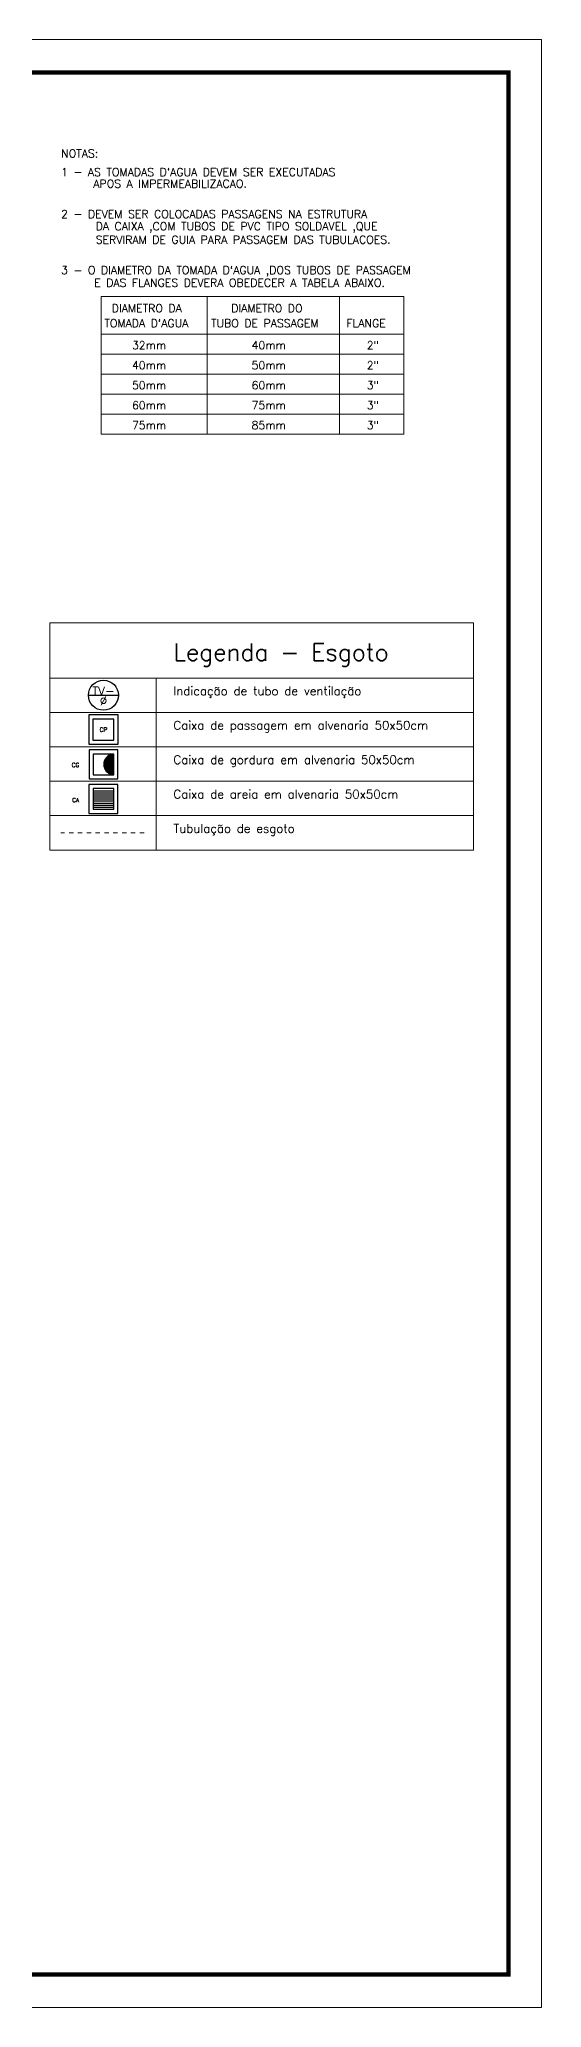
# Model space of a CAD drawing. Header units: millimetres. Extents: x 1345 to 2117, y 1214 to 1365.
# Drawn here: x 1981.88 to 1993.25, y 1251.49 to 1296.04 of the extents above; entities that cross this region are included whole.
import ezdxf
from ezdxf.enums import TextEntityAlignment as Align

# ---------------------------------------------------------------- set-up
doc = ezdxf.new("R2010")
doc.units = ezdxf.units.MM
doc.header["$LTSCALE"] = 0.5
doc.linetypes.add('HIDDEN2', pattern=[0.1875, 0.125, -0.0625])
for name, color, linetype in [('02', 2, 'Continuous'), ('TUBULAÇÃO_ESGOTO', 6, 'Continuous'), ('TXT_0', 7, 'Continuous'), ('TXT_2', 6, 'Continuous')]:
    doc.layers.add(name, color=color, linetype=linetype)
doc.styles.add('ADITIVOCAD', font='ROMANS.shx')
doc.styles.get("Standard").update_dxf_attribs({"font": 'arial.ttf'})

# ---------------------------------------------------------------- blocks, each defined once
blk = doc.blocks.new('AdS_It_Col2')
blk.add_line((-0.25, 0), (0.25, 0))
blk.add_circle((0, 0), 0.25)
at = {"flags": 8}
for tag, p in [('$EG', (0, 0.07)), ('$DIAM', (0, -0.091))]:
    blk.add_attdef(tag, text='', height=0.1, dxfattribs=at).set_placement(p, align=Align.MIDDLE)
blk = doc.blocks.new('Ads_ceg_cp50')
for points in [[(-0.35, -0.35), (0.35, -0.35), (0.35, 0.35), (-0.35, 0.35)], [(-0.25, -0.25), (0.25, -0.25), (0.25, 0.25), (-0.25, 0.25)]]:
    blk.add_lwpolyline(points, close=True)
at = {"flags": 8}
blk.add_attdef('$LABEL', text='', height=0.1, dxfattribs=at).set_placement((0, 0), align=Align.MIDDLE)
blk = doc.blocks.new('Ads_ceg_cg50')
for p, q in [((0.007, 0.008), (0.249, 0.25)), ((0.007, -0.006), (0.25, 0.237)), ((0.007, -0.02), (0.25, 0.223)), ((0.25, -0.231), (0.007, 0.012)), ((0.008, 0.023), (0.235, 0.25)), ((0.25, -0.217), (0.008, 0.025)), ((0.009, -0.032), (0.25, 0.209)), ((0.25, -0.203), (0.009, 0.038)), ((0.01, 0.039), (0.22, 0.25)), ((0.011, -0.045), (0.25, 0.195)), ((0.25, -0.188), (0.012, 0.05)), ((0.013, 0.057), (0.205, 0.249)), ((0.013, -0.056), (0.25, 0.181)), ((0.25, -0.174), (0.014, 0.062)), ((0.016, -0.068), (0.25, 0.166)), ((0.25, -0.16), (0.017, 0.073)), ((0.018, 0.076), (0.186, 0.243)), ((0.019, -0.079), (0.25, 0.152)), ((0.25, -0.146), (0.021, 0.083)), ((0.023, -0.089), (0.25, 0.138)), ((0.25, -0.132), (0.024, 0.094)), ((0.026, 0.098), (0.163, 0.235)), ((0.027, -0.099), (0.25, 0.124)), ((0.25, -0.118), (0.029, 0.104)), ((0.031, -0.109), (0.25, 0.11)), ((0.25, -0.104), (0.033, 0.113)), ((0.036, -0.118), (0.25, 0.096)), ((0.25, -0.089), (0.038, 0.123)), ((0.04, 0.126), (0.136, 0.222)), ((0.041, -0.128), (0.25, 0.082)), ((0.25, -0.075), (0.043, 0.132)), ((0.046, -0.136), (0.25, 0.067)), ((0.25, -0.061), (0.049, 0.14)), ((0.052, -0.145), (0.25, 0.053)), ((0.25, -0.047), (0.054, 0.149)), ((0.058, -0.153), (0.25, 0.039)), ((0.25, -0.033), (0.06, 0.157)), ((0.064, -0.161), (0.25, 0.025)), ((0.25, -0.019), (0.067, 0.164)), ((0.07, -0.169), (0.25, 0.011)), ((0.25, -0.005), (0.073, 0.172)), ((0.25, 0.01), (0.08, 0.179)), ((0.25, 0.024), (0.087, 0.186)), ((0.25, 0.038), (0.095, 0.193)), ((0.25, 0.052), (0.103, 0.199)), ((0.25, 0.066), (0.111, 0.206)), ((0.25, 0.08), (0.119, 0.211)), ((0.25, 0.094), (0.127, 0.217)), ((0.25, 0.109), (0.136, 0.222)), ((0.25, 0.123), (0.146, 0.227)), ((0.25, 0.137), (0.155, 0.232)), ((0.25, 0.151), (0.165, 0.236)), ((0.25, 0.165), (0.175, 0.24)), ((0.25, 0.179), (0.186, 0.244)), ((0.25, 0.193), (0.197, 0.247)), ((0.25, 0.208), (0.208, 0.249)), ((0.25, 0.222), (0.222, 0.25)), ((0.25, 0.236), (0.236, 0.25)), ((0.25, 0.25), (0.25, 0.25)), ((0.25, -0.245), (0.007, -0.002)), ((0.241, -0.25), (0.007, -0.016)), ((0.227, -0.25), (0.009, -0.032)), ((0.213, -0.25), (0.011, -0.049)), ((0.194, -0.246), (0.016, -0.067)), ((0.174, -0.239), (0.022, -0.088)), ((0.149, -0.229), (0.033, -0.113)), ((0.114, -0.208), (0.054, -0.148)), ((0.077, -0.176), (0.25, -0.003)), ((0.084, -0.183), (0.25, -0.017)), ((0.092, -0.19), (0.25, -0.032)), ((0.099, -0.197), (0.25, -0.046)), ((0.107, -0.203), (0.25, -0.06)), ((0.115, -0.209), (0.25, -0.074)), ((0.124, -0.214), (0.25, -0.088)), ((0.132, -0.22), (0.25, -0.102)), ((0.141, -0.225), (0.25, -0.116)), ((0.151, -0.23), (0.25, -0.131)), ((0.161, -0.234), (0.25, -0.145)), ((0.171, -0.238), (0.25, -0.159)), ((0.181, -0.242), (0.25, -0.173)), ((0.192, -0.245), (0.25, -0.187)), ((0.203, -0.248), (0.25, -0.201)), ((0.215, -0.25), (0.25, -0.215)), ((0.23, -0.25), (0.25, -0.23)), ((0.244, -0.25), (0.25, -0.244))]:
    blk.add_line(p, q)
for points in [[(-0.35, -0.35), (0.35, -0.35), (0.35, 0.35), (-0.35, 0.35)], [(-0.25, -0.25), (0.25, -0.25), (0.25, 0.25), (-0.25, 0.25)]]:
    blk.add_lwpolyline(points, close=True)
blk.add_arc((0.262, 0), 0.255, 101.467, 258.533)
at = {"flags": 8}
blk.add_attdef('$LABEL', text='', height=0.1, dxfattribs=at).set_placement((-0.129, 0), align=Align.MIDDLE)
blk = doc.blocks.new('Ads_ceg_ca50b')
for p, q in [((-0.25, 0.2), (0.25, 0.2)), ((-0.25, 0.15), (0.25, 0.15)), ((-0.25, 0.1), (0.25, 0.1)), ((-0.25, 0.05), (0.25, 0.05)), ((-0.25, 0), (0.25, 0)), ((-0.25, -0.05), (0.25, -0.05)), ((-0.25, -0.1), (0.25, -0.1)), ((-0.25, -0.15), (0.25, -0.15)), ((-0.25, -0.2), (0.25, -0.2))]:
    blk.add_line(p, q)
for points in [[(-0.35, -0.35), (0.35, -0.35), (0.35, 0.35), (-0.35, 0.35)], [(-0.25, -0.25), (0.25, -0.25), (0.25, 0.25), (-0.25, 0.25)]]:
    blk.add_lwpolyline(points, close=True)
at = {"flags": 8}
blk.add_attdef('$LABEL', text='', height=0.1, dxfattribs=at).set_placement((-0.023, 0.459), align=Align.MIDDLE)

msp = doc.modelspace()

# ---------------------------------------------------------------- linework, layer by layer
at = {"lineweight": 18}
for p, q in [((1982.111, 1282.833), (1991.703, 1282.833)), ((1982.111, 1277.693), (1982.111, 1282.833)), ((1991.703, 1277.693), (1991.703, 1282.833)), ((1982.111, 1281.587), (1991.703, 1281.587)), ((1984.522, 1277.693), (1984.522, 1281.587)), ((1982.111, 1280.808), (1991.703, 1280.808)), ((1982.111, 1280.808), (1991.703, 1280.808)), ((1982.111, 1280.029), (1991.703, 1280.029)), ((1982.111, 1279.251), (1991.703, 1279.251)), ((1982.111, 1278.472), (1991.703, 1278.472)), ((1982.111, 1277.693), (1991.703, 1277.693))]:
    msp.add_line(p, q, dxfattribs=at)
at = {"layer": '02', "lineweight": 18}
msp.add_lwpolyline([(1932.046, 1251.492), (1993.246, 1251.492), (1993.246, 1296.042), (1932.046, 1296.042)], close=True, dxfattribs=at)
at = {"layer": '02', "lineweight": 18, "const_width": 0.1}
msp.add_lwpolyline([(1932.796, 1252.242), (1992.496, 1252.242), (1992.496, 1295.292), (1932.796, 1295.292)], close=True, dxfattribs=at)
at = {"layer": 'TUBULAÇÃO_ESGOTO', "linetype": 'HIDDEN2', "lineweight": 18}
msp.add_line((1984.248, 1278.083), (1982.366, 1278.083), dxfattribs=at)
at = {"layer": 'TXT_2', "lineweight": 18}
for p, q in [((1983.277, 1290.223), (1983.277, 1287.106)), ((1983.277, 1290.223), (1990.13, 1290.223)), ((1985.672, 1290.223), (1985.672, 1289.369)), ((1988.672, 1290.223), (1988.672, 1289.369)), ((1990.13, 1290.223), (1990.13, 1287.106)), ((1983.277, 1289.369), (1990.13, 1289.369)), ((1985.672, 1289.369), (1985.672, 1287.106)), ((1988.672, 1289.369), (1988.672, 1287.106)), ((1983.277, 1288.916), (1990.13, 1288.916)), ((1983.277, 1288.464), (1990.13, 1288.464)), ((1983.277, 1288.011), (1990.13, 1288.011)), ((1983.277, 1287.558), (1990.13, 1287.558)), ((1983.277, 1287.106), (1990.13, 1287.106))]:
    msp.add_line(p, q, dxfattribs=at)

# ---------------------------------------------------------------- block references
at = {"lineweight": 18}
ref = msp.add_blockref('AdS_It_Col2', (1983.327, 1281.197), dxfattribs=dict(at, xscale=1.36273747222657, yscale=1.36273747222657, zscale=1.36273747222657))
ref.add_attrib('$EG', 'TV-', dxfattribs={"height": 0.1947, "style": 'ADITIVOCAD', "flags": 8}).set_placement((1983.327, 1281.293), align=Align.MIDDLE)
ref.add_attrib('$DIAM', '%%C', dxfattribs={"height": 0.1947, "style": 'ADITIVOCAD', "flags": 8}).set_placement((1983.327, 1281.073), align=Align.MIDDLE)
ref = msp.add_blockref('Ads_ceg_cp50', (1983.327, 1280.419), dxfattribs=dict(at, xscale=0.9487572958410055, yscale=0.9487572958410055, zscale=0.9487572958410055))
ref.add_attrib('$LABEL', 'CP', dxfattribs={"height": 0.0949, "style": 'ADITIVOCAD', "flags": 8}).set_placement((1983.327, 1280.419), align=Align.MIDDLE)
ref = msp.add_blockref('Ads_ceg_cg50', (1983.329, 1279.632), dxfattribs=dict(at, xscale=0.9344485523851063, yscale=0.9344485523851063, zscale=0.9344485523851063))
ref.add_attrib('$LABEL', 'CG', dxfattribs={"height": 0.0934, "style": 'ADITIVOCAD', "flags": 8}).set_placement((1982.694, 1279.619), align=Align.MIDDLE)
ref = msp.add_blockref('Ads_ceg_ca50b', (1983.327, 1278.85), dxfattribs=dict(at, xscale=0.9344485523851063, yscale=0.9344485523851063, zscale=0.9344485523851063))
ref.add_attrib('$LABEL', 'CA', dxfattribs={"height": 0.0934, "style": 'ADITIVOCAD', "flags": 8}).set_placement((1982.699, 1278.824), align=Align.MIDDLE)

# ---------------------------------------------------------------- texts
at = {"layer": 'TXT_0', "lineweight": 18, "style": 'ADITIVOCAD'}
for s, height, p in [('NOTAS:', 0.1811, (1982.37, 1293.369)), ('1 - AS TOMADAS D`AGUA DEVEM SER EXECUTADAS', 0.18107, (1982.37, 1292.948)), ('APOS A IMPERMEABILIZACAO.', 0.18107, (1983.098, 1292.685)), ('2 - DEVEM SER COLOCADAS PASSAGENS NA ESTRUTURA', 0.18107, (1982.37, 1291.997)), ('SERVIRAM DE GUIA PARA PASSAGEM DAS TUBULACOES.', 0.18107, (1983.152, 1291.417)), ('DA CAIXA ,COM TUBOS DE PVC TIPO SOLDAVEL ,QUE', 0.18107, (1983.152, 1291.721)), ('3 - O DIAMETRO DA TOMADA D`AGUA ,DOS TUBOS DE PASSAGEM', 0.18107, (1982.37, 1290.729)), ('E DAS FLANGES DEVERA OBEDECER A TABELA ABAIXO.', 0.18107, (1983.118, 1290.443)), ('DIAMETRO DA', 0.18107, (1983.517, 1289.865)), ('DIAMETRO DO', 0.18107, (1986.22, 1289.865)), ('TOMADA D`AGUA', 0.18107, (1983.348, 1289.527)), ('TUBO DE PASSAGEM', 0.18107, (1985.763, 1289.527)), ('FLANGE', 0.1811, (1988.825, 1289.527)), ('32mm', 0.1811, (1983.973, 1289.028)), ('40mm', 0.1811, (1986.681, 1289.028)), ('2"', 0.1811, (1989.285, 1289.028)), ('40mm', 0.1811, (1983.973, 1288.575)), ('50mm', 0.1811, (1986.681, 1288.575)), ('2"', 0.1811, (1989.285, 1288.575)), ('50mm', 0.1811, (1983.973, 1288.122)), ('60mm', 0.1811, (1986.681, 1288.122)), ('3"', 0.1811, (1989.285, 1288.122)), ('60mm', 0.1811, (1983.973, 1287.67)), ('75mm', 0.1811, (1986.681, 1287.67)), ('3"', 0.1811, (1989.285, 1287.67)), ('75mm', 0.1811, (1983.973, 1287.217)), ('85mm', 0.1811, (1986.681, 1287.217)), ('3"', 0.1811, (1989.285, 1287.217)), ('Indicação de tubo de ventilação', 0.19468, (1984.912, 1281.197)), ('Caixa de passagem em alvenaria 50x50cm', 0.19468, (1984.912, 1280.419)), ('Caixa de gordura em alvenaria 50x50cm', 0.19468, (1984.912, 1279.64)), ('Caixa de areia em alvenaria 50x50cm', 0.19468, (1984.912, 1278.861)), ('Tubulação de esgoto', 0.19468, (1984.912, 1278.083))]:
    msp.add_text(s, height=height, dxfattribs=at).set_placement(p)
at = {"layer": 'TXT_2', "lineweight": 18, "style": 'ADITIVOCAD'}
msp.add_text('Legenda - Esgoto', height=0.38935, dxfattribs=at).set_placement((1984.912, 1281.976))

doc.saveas('drawing.dxf')
